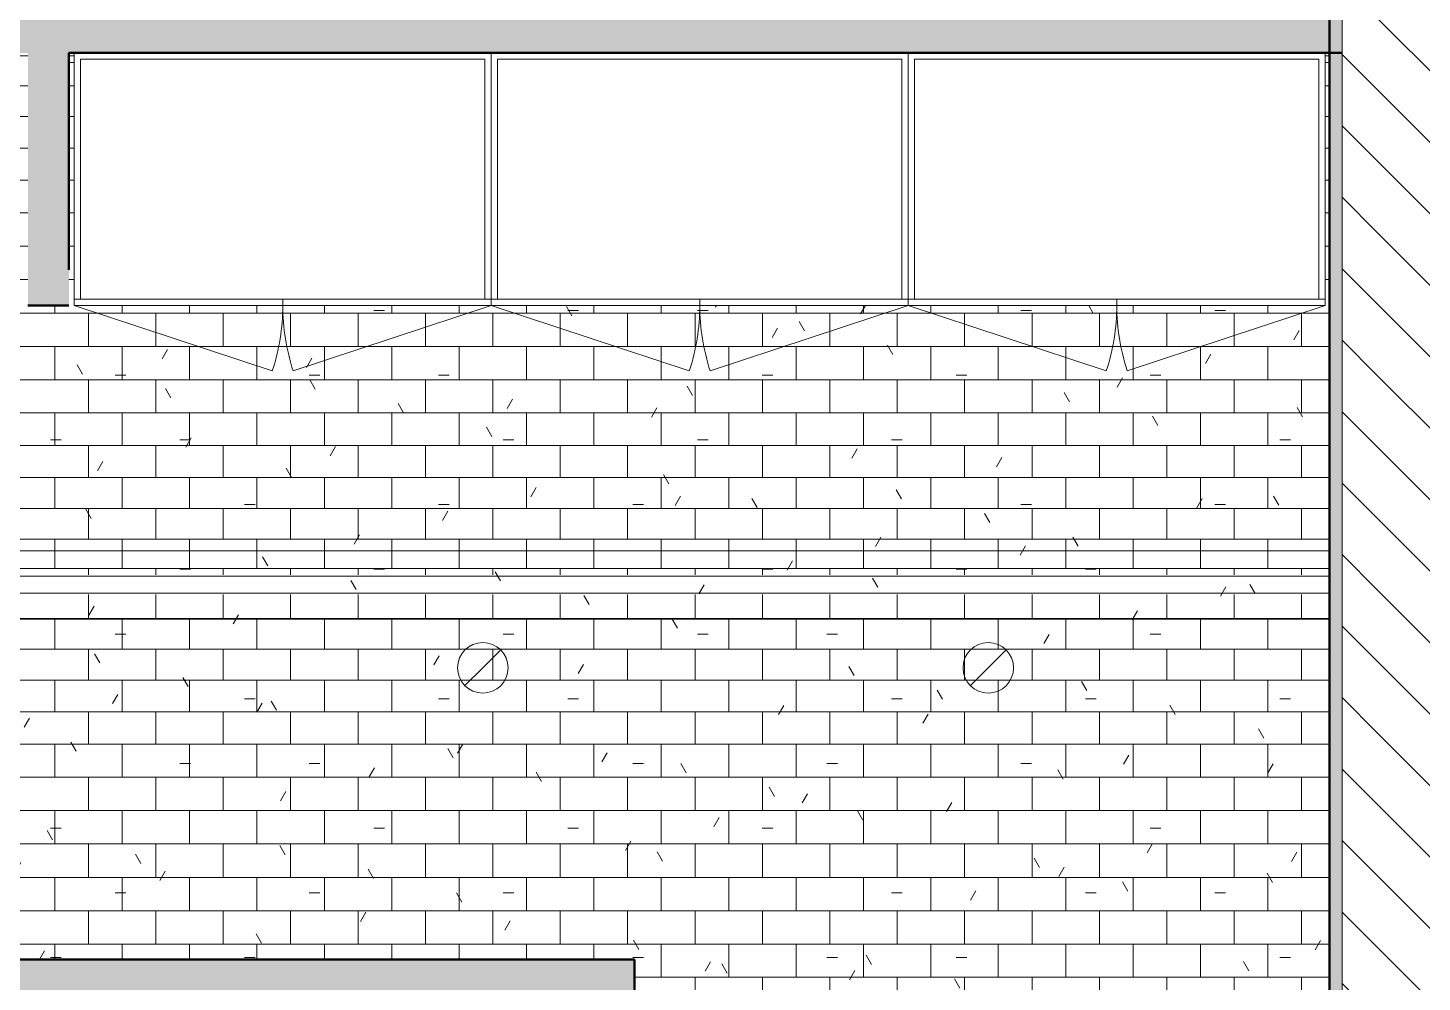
# Model space of a CAD drawing. Header units: inches. Extents: x -956 to 966, y -1111 to 895.
# Drawn here: x 650.1 to 815.6, y 534.7 to 648 of the extents above; entities that cross this region are included whole.
import ezdxf

# ---------------------------------------------------------------- set-up
doc = ezdxf.new("R2010")
doc.units = ezdxf.units.IN
doc.header["$MEASUREMENT"] = 0
for name, color, linetype, lineweight in [('A-CLNG', 13, 'Continuous', 13), ('A-CLNG-PATT', 13, 'Continuous', 13), ('A-WALL-PATT', 111, 'Continuous', 13), ('E-LITE-EQPM', 33, 'Continuous', 9), ('I-WALL', 2, 'Continuous', 13), ('Q-CASE', 31, 'Continuous', 9)]:
    doc.layers.add(name, color=color, linetype=linetype, lineweight=lineweight)
pattern_1 = [(135, (0, 0), (-4.24264, -4.24264), [])]

# ---------------------------------------------------------------- blocks, each defined once
blk = doc.blocks.new('Generic Model Wood Closet - 2_-6__ x 4_-1 1_2__-3487227-7TH FLOOR TELECOM OVERHEAD ROUTING PLAN')
at = {"layer": 'Q-CASE', "color": 9}
for p, q in [((-24.75, 15), (-1.25, 22.76)), ((24.75, 15), (1.25, 22.76)), ((24.75, 15), (-24.75, 15)), ((-24.75, 15), (-24.75, -15)), ((24.75, -15), (24.75, 15)), ((24, 14.25), (-24, 14.25)), ((-24, 14.25), (-24, -14.25)), ((24, -14.25), (24, 14.25)), ((-24, -14.25), (24, -14.25)), ((-24.75, -15), (24.75, -15))]:
    blk.add_line(p, q, dxfattribs=at)
at = {"layer": 'Q-CASE', "color": 53, "lineweight": 20}
for p, q in [((-24.75, 15), (0, 15)), ((-24.75, 14.25), (-24.75, 15)), ((0, 15), (24.75, 15)), ((0, 14.25), (0, 15)), ((0, 15), (0, 14.25)), ((24.75, 15), (24.75, 14.25)), ((0, 14.25), (-24.75, 14.25)), ((-24.75, -15), (-24.75, 14.25)), ((-24.75, 14.25), (-24, 14.25)), ((-24, 14.25), (-24, -14.25)), ((24.75, 14.25), (0, 14.25)), ((24, -14.25), (24, 14.25)), ((24, 14.25), (24.75, 14.25)), ((24.75, 14.25), (24.75, -15)), ((-24, -14.25), (24, -14.25))]:
    blk.add_line(p, q, dxfattribs=at)
at = {"layer": 'Q-CASE', "color": 9}
for centre, start, end in [((-24.75, 15), 360, 18.2748), ((24.75, 15), 161.7252, 180)]:
    blk.add_arc(centre, 24.75, start, end, dxfattribs=at)
blk = doc.blocks.new('FP_1_85-7TH FLOOR TELECOM OVERHEAD ROUTING PLAN')
at = {"layer": 'A-CLNG-PATT', "color": 50}
for p, q in [((657.34, 577.88), (657.34, 580.73)), ((665.34, 577.88), (665.34, 580.73)), ((673.34, 577.88), (673.34, 580.73)), ((681.34, 577.88), (681.34, 580.73)), ((689.34, 577.88), (689.34, 580.73)), ((697.34, 577.88), (697.34, 580.73)), ((705.34, 577.88), (705.34, 580.73)), ((713.34, 577.88), (713.34, 580.73)), ((721.34, 577.88), (721.34, 580.73)), ((729.34, 577.88), (729.34, 580.73)), ((737.34, 577.88), (737.34, 580.73)), ((745.34, 577.88), (745.34, 580.73)), ((753.34, 577.88), (753.34, 580.73)), ((761.34, 577.88), (761.34, 580.73)), ((769.34, 577.88), (769.34, 580.73)), ((777.34, 577.88), (777.34, 580.73)), ((785.34, 577.88), (785.34, 580.73)), ((793.34, 577.88), (793.34, 580.73)), ((801.34, 577.88), (801.34, 580.73)), ((804.65, 577.77), (641.21, 577.77)), ((653.34, 574.91), (653.34, 577.77)), ((657.34, 577.77), (657.34, 577.88)), ((661.34, 574.21), (661.34, 577.77)), ((665.34, 577.77), (665.34, 577.88)), ((669.34, 574.21), (669.34, 577.77)), ((673.34, 577.77), (673.34, 577.88)), ((677.34, 574.21), (677.34, 577.77)), ((681.34, 577.77), (681.34, 577.88)), ((685.34, 574.21), (685.34, 577.77)), ((689.34, 577.77), (689.34, 577.88)), ((693.34, 574.21), (693.34, 577.77)), ((697.34, 577.77), (697.34, 577.88)), ((701.34, 574.61), (701.34, 577.77)), ((705.34, 577.77), (705.34, 577.88)), ((709.34, 574.61), (709.34, 577.77)), ((713.34, 577.77), (713.34, 577.88)), ((717.34, 574.21), (717.34, 577.77)), ((721.34, 577.77), (721.34, 577.88)), ((725.34, 574.21), (725.34, 577.77)), ((729.34, 577.77), (729.34, 577.88)), ((733.34, 574.21), (733.34, 577.77)), ((737.34, 577.77), (737.34, 577.88)), ((741.34, 574.21), (741.34, 577.77)), ((745.34, 577.77), (745.34, 577.88)), ((749.34, 574.24), (749.34, 577.77)), ((753.34, 577.77), (753.34, 577.88)), ((757.34, 574.21), (757.34, 577.77)), ((761.34, 577.77), (761.34, 577.88)), ((765.34, 574.74), (765.34, 577.77)), ((769.34, 577.77), (769.34, 577.88)), ((773.34, 574.21), (773.34, 577.77)), ((777.34, 577.77), (777.34, 577.88)), ((781.34, 574.21), (781.34, 577.77)), ((785.34, 577.77), (785.34, 577.88)), ((789.34, 574.21), (789.34, 577.77)), ((793.34, 577.77), (793.34, 577.88)), ((797.34, 574.21), (797.34, 577.77)), ((801.34, 577.77), (801.34, 577.88)), ((653.34, 574.21), (653.34, 574.86)), ((701.34, 574.21), (701.34, 574.6)), ((709.34, 574.21), (709.34, 574.58)), ((702.13, 574.21), (646.17, 574.21)), ((657.34, 570.53), (657.34, 574.21)), ((665.34, 570.53), (665.34, 574.21)), ((673.34, 570.53), (673.34, 574.21)), ((681.34, 570.53), (681.34, 574.21)), ((689.34, 570.53), (689.34, 574.21)), ((697.34, 570.56), (697.34, 574.21)), ((762.13, 574.21), (706.17, 574.21)), ((713.34, 570.53), (713.34, 574.21)), ((721.34, 570.53), (721.34, 574.21)), ((729.34, 570.53), (729.34, 574.21)), ((737.34, 570.53), (737.34, 574.21)), ((745.34, 570.53), (745.34, 574.21)), ((753.34, 570.53), (753.34, 574.2)), ((761.34, 574.14), (761.34, 574.21)), ((761.34, 573.51), (761.34, 574.12)), ((761.34, 572.99), (761.34, 573.51)), ((804.65, 574.21), (766.17, 574.21)), ((769.34, 570.53), (769.34, 574.21)), ((777.34, 570.53), (777.34, 574.21)), ((785.34, 570.53), (785.34, 574.21)), ((793.34, 570.53), (793.34, 574.21)), ((801.34, 570.53), (801.34, 574.21)), ((761.34, 570.53), (761.34, 571.02)), ((701.54, 570.53), (646.76, 570.53)), ((653.34, 569.41), (653.34, 570.51)), ((653.34, 566.77), (653.34, 569.37)), ((661.34, 569.33), (661.34, 570.51)), ((661.34, 566.77), (661.34, 569.33)), ((669.34, 569.33), (669.34, 570.51)), ((677.34, 566.77), (677.34, 570.51)), ((685.34, 566.77), (685.34, 570.51)), ((693.34, 566.77), (693.34, 570.51)), ((701.34, 569.9), (701.34, 570.51)), ((701.34, 569.42), (701.34, 569.89)), ((701.34, 569.12), (701.34, 569.41)), ((761.54, 570.53), (706.76, 570.53)), ((709.34, 569.92), (709.34, 570.51)), ((709.34, 569.44), (709.34, 569.89)), ((709.34, 569.13), (709.34, 569.41)), ((717.34, 566.77), (717.34, 570.51)), ((725.34, 566.77), (725.34, 570.51)), ((733.34, 566.77), (733.34, 570.51)), ((741.34, 569.33), (741.34, 570.51)), ((749.34, 569.34), (749.34, 570.51)), ((749.34, 566.77), (749.34, 569.33)), ((757.34, 569.89), (757.34, 570.51)), ((757.34, 569.41), (757.34, 569.85)), ((757.34, 566.77), (757.34, 569.38)), ((804.65, 570.53), (766.76, 570.53)), ((773.34, 566.77), (773.34, 570.53)), ((781.34, 566.77), (781.34, 570.53)), ((789.34, 566.77), (789.34, 570.53)), ((797.34, 566.77), (797.34, 570.53)), ((669.34, 566.77), (669.34, 569.29)), ((701.34, 566.77), (701.34, 569.11)), ((709.34, 566.8), (709.34, 569.11)), ((741.34, 566.77), (741.34, 569.3)), ((765.34, 566.77), (765.34, 569.28)), ((804.65, 566.77), (618.05, 566.77)), ((657.34, 562.93), (657.34, 566.77)), ((665.34, 562.93), (665.34, 566.77)), ((673.34, 562.93), (673.34, 566.77)), ((681.34, 562.93), (681.34, 566.77)), ((689.34, 562.93), (689.34, 566.77)), ((697.34, 562.93), (697.34, 566.77)), ((705.34, 562.93), (705.34, 566.77)), ((713.34, 562.93), (713.34, 566.77)), ((721.34, 562.93), (721.34, 566.77)), ((729.34, 562.93), (729.34, 566.77)), ((737.34, 562.93), (737.34, 566.77)), ((745.34, 562.93), (745.34, 566.77)), ((753.34, 562.93), (753.34, 566.77)), ((761.34, 562.93), (761.34, 566.77)), ((769.34, 562.93), (769.34, 566.77)), ((777.34, 562.93), (777.34, 566.77)), ((785.34, 562.93), (785.34, 566.77)), ((793.34, 562.93), (793.34, 566.77)), ((801.34, 562.93), (801.34, 566.77)), ((804.65, 562.93), (618.05, 562.93)), ((653.34, 559.03), (653.34, 562.93)), ((661.34, 559.03), (661.34, 562.93)), ((669.34, 559.03), (669.34, 562.93)), ((677.34, 559.03), (677.34, 562.93)), ((685.34, 559.03), (685.34, 562.93)), ((693.34, 559.03), (693.34, 562.93)), ((701.34, 559.03), (701.34, 562.93)), ((709.34, 559.03), (709.34, 562.93)), ((717.34, 559.03), (717.34, 562.93)), ((725.34, 559.03), (725.34, 562.93)), ((733.34, 559.03), (733.34, 562.93)), ((741.34, 559.03), (741.34, 562.93)), ((749.34, 559.03), (749.34, 562.93)), ((757.34, 559.03), (757.34, 562.93)), ((765.34, 559.03), (765.34, 562.93)), ((773.34, 559.03), (773.34, 562.93)), ((781.34, 559.03), (781.34, 562.93)), ((789.34, 559.03), (789.34, 562.93)), ((797.34, 559.03), (797.34, 562.93)), ((804.65, 559.03), (618.05, 559.03)), ((657.34, 555.08), (657.34, 559.03)), ((665.34, 555.08), (665.34, 559.03)), ((673.34, 555.08), (673.34, 559.03)), ((681.34, 555.08), (681.34, 559.03)), ((689.34, 555.08), (689.34, 559.03)), ((697.34, 555.08), (697.34, 559.03)), ((705.34, 555.08), (705.34, 559.03)), ((713.34, 555.08), (713.34, 559.03)), ((721.34, 555.08), (721.34, 559.03)), ((729.34, 555.08), (729.34, 559.03)), ((737.34, 555.08), (737.34, 559.03)), ((745.34, 555.08), (745.34, 559.03)), ((753.34, 555.08), (753.34, 559.03)), ((761.34, 555.08), (761.34, 559.03)), ((769.34, 555.08), (769.34, 559.03)), ((777.34, 555.08), (777.34, 559.03)), ((785.34, 555.08), (785.34, 559.03)), ((793.34, 555.08), (793.34, 559.03)), ((801.34, 555.08), (801.34, 559.03)), ((804.65, 555.08), (618.05, 555.08)), ((653.34, 551.11), (653.34, 555.08)), ((661.34, 551.11), (661.34, 555.08)), ((669.34, 551.11), (669.34, 555.08)), ((677.34, 551.11), (677.34, 555.08)), ((685.34, 551.11), (685.34, 555.08)), ((693.34, 551.11), (693.34, 555.08)), ((701.34, 551.11), (701.34, 555.08)), ((709.34, 551.11), (709.34, 555.08)), ((717.34, 551.11), (717.34, 555.08)), ((725.34, 551.11), (725.34, 555.08)), ((733.34, 551.11), (733.34, 555.08)), ((741.34, 551.11), (741.34, 555.08)), ((749.34, 551.11), (749.34, 555.08)), ((757.34, 551.11), (757.34, 555.08)), ((765.34, 551.11), (765.34, 555.08)), ((773.34, 551.11), (773.34, 555.08)), ((781.34, 551.11), (781.34, 555.08)), ((789.34, 551.11), (789.34, 555.08)), ((797.34, 551.11), (797.34, 555.08)), ((804.65, 551.11), (618.05, 551.11)), ((657.34, 547.13), (657.34, 551.11)), ((665.34, 547.13), (665.34, 551.11)), ((673.34, 547.13), (673.34, 551.11)), ((681.34, 547.13), (681.34, 551.11)), ((689.34, 547.13), (689.34, 551.11)), ((697.34, 547.13), (697.34, 551.11)), ((705.34, 547.13), (705.34, 551.11)), ((713.34, 547.13), (713.34, 551.11)), ((721.34, 547.13), (721.34, 551.11)), ((729.34, 547.13), (729.34, 551.11)), ((737.34, 547.13), (737.34, 551.11)), ((745.34, 547.13), (745.34, 551.11)), ((753.34, 547.13), (753.34, 551.11)), ((761.34, 547.13), (761.34, 551.11)), ((769.34, 547.13), (769.34, 551.11)), ((777.34, 547.13), (777.34, 551.11)), ((785.34, 547.13), (785.34, 551.11)), ((793.34, 547.13), (793.34, 551.11)), ((801.34, 547.13), (801.34, 551.11)), ((804.65, 547.13), (618.05, 547.13)), ((653.34, 543.16), (653.34, 547.13)), ((661.34, 543.16), (661.34, 547.13)), ((669.34, 543.16), (669.34, 547.13)), ((677.34, 543.16), (677.34, 547.13)), ((685.34, 543.16), (685.34, 547.13)), ((693.34, 543.16), (693.34, 547.13)), ((701.34, 543.16), (701.34, 547.13)), ((709.34, 543.16), (709.34, 547.13)), ((717.34, 543.16), (717.34, 547.13)), ((725.34, 543.16), (725.34, 547.13)), ((733.34, 543.16), (733.34, 547.13)), ((741.34, 543.16), (741.34, 547.13)), ((749.34, 543.16), (749.34, 547.13)), ((757.34, 543.16), (757.34, 547.13)), ((765.34, 543.16), (765.34, 547.13)), ((773.34, 543.16), (773.34, 547.13)), ((781.34, 543.16), (781.34, 547.13)), ((789.34, 543.16), (789.34, 547.13)), ((797.34, 543.16), (797.34, 547.13)), ((804.65, 543.16), (618.05, 543.16)), ((657.34, 539.21), (657.34, 543.16)), ((665.34, 539.21), (665.34, 543.16)), ((673.34, 539.21), (673.34, 543.16)), ((681.34, 539.21), (681.34, 543.16)), ((689.34, 539.21), (689.34, 543.16)), ((697.34, 539.21), (697.34, 543.16)), ((705.34, 539.21), (705.34, 543.16)), ((713.34, 539.21), (713.34, 543.16)), ((721.34, 539.21), (721.34, 543.16)), ((729.34, 539.21), (729.34, 543.16)), ((737.34, 539.21), (737.34, 543.16)), ((745.34, 539.21), (745.34, 543.16)), ((753.34, 539.21), (753.34, 543.16)), ((761.34, 539.21), (761.34, 543.16)), ((769.34, 539.21), (769.34, 543.16)), ((777.34, 539.21), (777.34, 543.16)), ((785.34, 539.21), (785.34, 543.16)), ((793.34, 539.21), (793.34, 543.16)), ((801.34, 539.21), (801.34, 543.16)), ((804.65, 539.21), (618.05, 539.21)), ((653.34, 537.38), (653.34, 539.21)), ((661.34, 537.38), (661.34, 539.21)), ((669.34, 537.38), (669.34, 539.21)), ((677.34, 537.38), (677.34, 539.21)), ((685.34, 537.38), (685.34, 539.21)), ((693.34, 537.38), (693.34, 539.21)), ((701.34, 537.38), (701.34, 539.21)), ((709.34, 537.38), (709.34, 539.21)), ((717.34, 537.38), (717.34, 539.21)), ((725.34, 535.3), (725.34, 539.21)), ((733.34, 535.3), (733.34, 539.21)), ((741.34, 535.3), (741.34, 539.21)), ((749.34, 535.3), (749.34, 539.21)), ((757.34, 535.3), (757.34, 539.21)), ((765.34, 535.3), (765.34, 539.21)), ((773.34, 535.3), (773.34, 539.21)), ((781.34, 535.3), (781.34, 539.21)), ((789.34, 535.3), (789.34, 539.21)), ((797.34, 535.31), (797.34, 539.21)), ((804.65, 535.3), (722.15, 535.3)), ((729.34, 531.45), (729.34, 535.3)), ((737.34, 531.45), (737.34, 535.3)), ((745.34, 531.45), (745.34, 535.3)), ((753.34, 531.45), (753.34, 535.3)), ((761.34, 531.45), (761.34, 535.3)), ((769.34, 531.45), (769.34, 535.3)), ((777.34, 531.45), (777.34, 535.3)), ((785.34, 531.45), (785.34, 535.3)), ((793.34, 531.45), (793.34, 535.3)), ((801.34, 531.45), (801.34, 535.3))]:
    blk.add_line(p, q, dxfattribs=at)
at = {"layer": 'A-CLNG-PATT', "color": 253}
for p, q in [((765.34, 574.21), (765.34, 574.74)), ((706.17, 574.21), (702.13, 574.21)), ((705.34, 570.53), (705.34, 574.21)), ((761.34, 571.02), (761.34, 572.99)), ((766.17, 574.21), (762.13, 574.21)), ((706.76, 570.53), (701.54, 570.53)), ((766.76, 570.53), (761.54, 570.53)), ((765.34, 569.33), (765.34, 570.53))]:
    blk.add_line(p, q, dxfattribs=at)
blk = doc.blocks.new('FP_1_86-7TH FLOOR TELECOM OVERHEAD ROUTING PLAN')
at = {"layer": 'A-CLNG-PATT', "color": 50}
for p, q in [((650.15, 644.65), (618.05, 644.65)), ((655.65, 644.65), (655.02, 644.65)), ((804.65, 644.65), (804.15, 644.65)), ((650.15, 641.12), (618.05, 641.12)), ((655.65, 641.12), (655.02, 641.12)), ((804.65, 641.12), (804.15, 641.12)), ((650.15, 637.47), (618.05, 637.47)), ((655.65, 637.47), (655.02, 637.47)), ((804.65, 637.47), (804.15, 637.47)), ((650.15, 633.72), (618.05, 633.72)), ((655.65, 633.72), (655.02, 633.72)), ((804.65, 633.72), (804.15, 633.72)), ((650.15, 629.9), (618.05, 629.9)), ((655.65, 629.9), (655.02, 629.9)), ((804.65, 629.9), (804.15, 629.9)), ((650.15, 626.01), (618.05, 626.01)), ((655.65, 626.01), (655.02, 626.01)), ((804.65, 626.01), (804.15, 626.01)), ((650.15, 622.08), (618.05, 622.08)), ((655.65, 622.08), (655.02, 622.08)), ((804.65, 622.08), (804.15, 622.08)), ((650.15, 618.11), (618.05, 618.11)), ((655.65, 618.11), (655.02, 618.11)), ((804.65, 618.11), (804.15, 618.11)), ((804.65, 614.13), (618.05, 614.13)), ((653.34, 614.13), (653.34, 615.01)), ((657.34, 610.16), (657.34, 614.13)), ((661.34, 614.13), (661.34, 615.01)), ((665.34, 610.16), (665.34, 614.13)), ((669.34, 614.13), (669.34, 615.01)), ((673.34, 610.16), (673.34, 614.13)), ((677.34, 614.13), (677.34, 615.01)), ((681.34, 610.16), (681.34, 614.13)), ((685.34, 614.13), (685.34, 615.01)), ((689.34, 610.16), (689.34, 614.13)), ((693.34, 614.13), (693.34, 615.01)), ((697.34, 610.16), (697.34, 614.13)), ((701.34, 614.13), (701.34, 615.01)), ((705.34, 610.16), (705.34, 614.13)), ((709.34, 614.13), (709.34, 615.01)), ((713.34, 610.16), (713.34, 614.13)), ((717.34, 614.13), (717.34, 615.01)), ((721.34, 610.16), (721.34, 614.13)), ((725.34, 614.13), (725.34, 615.01)), ((729.34, 610.16), (729.34, 614.13)), ((733.34, 614.13), (733.34, 615.01)), ((737.34, 610.16), (737.34, 614.13)), ((741.34, 614.13), (741.34, 615.01)), ((745.34, 610.16), (745.34, 614.13)), ((749.34, 614.13), (749.34, 615.01)), ((753.34, 610.16), (753.34, 614.13)), ((757.34, 614.13), (757.34, 615.01)), ((761.34, 610.16), (761.34, 614.13)), ((765.34, 614.13), (765.34, 615.01)), ((769.34, 610.16), (769.34, 614.13)), ((773.34, 614.13), (773.34, 615.01)), ((777.34, 610.16), (777.34, 614.13)), ((781.34, 614.13), (781.34, 615.01)), ((785.34, 610.16), (785.34, 614.13)), ((789.34, 614.13), (789.34, 615.01)), ((793.34, 610.16), (793.34, 614.13)), ((797.34, 614.13), (797.34, 615.01)), ((801.34, 610.16), (801.34, 614.13)), ((804.65, 610.16), (618.05, 610.16)), ((653.34, 606.2), (653.34, 610.16)), ((661.34, 606.2), (661.34, 610.16)), ((669.34, 606.2), (669.34, 610.16)), ((677.34, 606.2), (677.34, 610.16)), ((685.34, 606.2), (685.34, 610.16)), ((693.34, 606.2), (693.34, 610.16)), ((701.34, 606.2), (701.34, 610.16)), ((709.34, 606.2), (709.34, 610.16)), ((717.34, 606.2), (717.34, 610.16)), ((725.34, 606.2), (725.34, 610.16)), ((733.34, 606.2), (733.34, 610.16)), ((741.34, 606.2), (741.34, 610.16)), ((749.34, 606.2), (749.34, 610.16)), ((757.34, 606.2), (757.34, 610.16)), ((765.34, 606.2), (765.34, 610.16)), ((773.34, 606.2), (773.34, 610.16)), ((781.34, 606.2), (781.34, 610.16)), ((789.34, 606.2), (789.34, 610.16)), ((797.34, 606.2), (797.34, 610.16)), ((804.65, 606.2), (618.05, 606.2)), ((657.34, 602.28), (657.34, 606.2)), ((665.34, 602.28), (665.34, 606.2)), ((673.34, 602.28), (673.34, 606.2)), ((681.34, 602.28), (681.34, 606.2)), ((689.34, 602.28), (689.34, 606.2)), ((697.34, 602.28), (697.34, 606.2)), ((705.34, 602.28), (705.34, 606.2)), ((713.34, 602.28), (713.34, 606.2)), ((721.34, 602.28), (721.34, 606.2)), ((729.34, 602.28), (729.34, 606.2)), ((737.34, 602.28), (737.34, 606.2)), ((745.34, 602.28), (745.34, 606.2)), ((753.34, 602.28), (753.34, 606.2)), ((761.34, 602.28), (761.34, 606.2)), ((769.34, 602.28), (769.34, 606.2)), ((777.34, 602.28), (777.34, 606.2)), ((785.34, 602.28), (785.34, 606.2)), ((793.34, 602.28), (793.34, 606.2)), ((801.34, 602.28), (801.34, 606.2)), ((745.15, 602.28), (618.05, 602.28)), ((653.34, 598.41), (653.34, 602.28)), ((661.34, 598.41), (661.34, 602.28)), ((669.34, 598.41), (669.34, 602.28)), ((677.34, 598.41), (677.34, 602.28)), ((685.34, 598.41), (685.34, 602.28)), ((693.34, 598.41), (693.34, 602.28)), ((701.34, 598.41), (701.34, 602.28)), ((709.34, 598.41), (709.34, 602.28)), ((717.34, 598.41), (717.34, 602.28)), ((725.34, 598.41), (725.34, 602.28)), ((733.34, 598.41), (733.34, 602.28)), ((741.34, 598.41), (741.34, 602.28)), ((804.65, 602.28), (745.16, 602.28)), ((749.34, 598.41), (749.34, 602.28)), ((757.34, 598.41), (757.34, 602.28)), ((765.34, 598.41), (765.34, 602.28)), ((773.34, 598.41), (773.34, 602.28)), ((781.34, 598.41), (781.34, 602.28)), ((789.34, 598.41), (789.34, 602.28)), ((797.34, 598.41), (797.34, 602.28)), ((804.65, 598.41), (618.05, 598.41)), ((657.34, 594.62), (657.34, 598.41)), ((665.34, 594.62), (665.34, 598.4)), ((673.34, 594.62), (673.34, 598.41)), ((681.34, 594.62), (681.34, 598.41)), ((689.34, 594.62), (689.34, 598.41)), ((697.34, 594.62), (697.34, 598.41)), ((705.34, 594.62), (705.34, 598.41)), ((713.34, 594.62), (713.34, 598.41)), ((721.34, 594.62), (721.34, 598.41)), ((729.34, 594.62), (729.34, 598.41)), ((737.34, 594.62), (737.34, 598.41)), ((745.34, 594.62), (745.34, 598.41)), ((753.34, 594.62), (753.34, 598.41)), ((761.34, 594.62), (761.34, 598.41)), ((769.34, 594.62), (769.34, 598.41)), ((777.34, 594.62), (777.34, 598.38)), ((785.34, 594.62), (785.34, 598.41)), ((793.34, 594.62), (793.34, 598.41)), ((801.34, 594.62), (801.34, 598.41)), ((804.65, 594.62), (618.05, 594.62)), ((653.34, 590.91), (653.34, 594.62)), ((661.34, 590.91), (661.34, 594.62)), ((669.34, 590.91), (669.34, 594.62)), ((677.34, 590.91), (677.34, 594.62)), ((685.34, 590.91), (685.34, 594.62)), ((693.34, 590.91), (693.34, 594.62)), ((701.34, 590.91), (701.34, 594.62)), ((709.34, 590.91), (709.34, 594.62)), ((717.34, 590.91), (717.34, 594.62)), ((725.34, 590.91), (725.34, 594.62)), ((733.34, 590.91), (733.34, 594.58)), ((741.34, 590.91), (741.34, 594.62)), ((749.34, 590.91), (749.34, 594.62)), ((757.34, 590.91), (757.34, 594.62)), ((765.34, 590.91), (765.34, 594.62)), ((773.34, 590.91), (773.34, 594.62)), ((781.34, 590.91), (781.34, 594.62)), ((789.34, 590.91), (789.34, 594.62)), ((797.34, 590.91), (797.34, 594.62)), ((804.65, 590.91), (618.05, 590.91)), ((657.34, 587.3), (657.34, 590.91)), ((665.34, 587.3), (665.34, 590.91)), ((673.34, 587.3), (673.34, 590.91)), ((681.34, 587.3), (681.34, 590.91)), ((689.34, 587.3), (689.34, 590.91)), ((697.34, 587.3), (697.34, 590.91)), ((705.34, 587.3), (705.34, 590.91)), ((713.34, 587.3), (713.34, 590.91)), ((721.34, 587.3), (721.34, 590.91)), ((729.34, 587.3), (729.34, 590.91)), ((737.34, 587.3), (737.34, 590.91)), ((745.34, 587.3), (745.34, 590.91)), ((753.34, 587.3), (753.34, 590.91)), ((761.34, 587.3), (761.34, 590.91)), ((769.34, 587.3), (769.34, 590.91)), ((777.34, 587.3), (777.34, 590.91)), ((785.34, 587.3), (785.34, 590.91)), ((793.34, 587.3), (793.34, 590.91)), ((801.34, 587.3), (801.34, 590.91)), ((804.65, 587.3), (618.05, 587.3)), ((653.34, 585.88), (653.34, 587.3)), ((653.34, 583.81), (653.34, 585.88)), ((661.34, 585.88), (661.34, 587.3)), ((661.34, 583.81), (661.34, 585.88)), ((669.34, 585.88), (669.34, 587.3)), ((669.34, 583.81), (669.34, 585.88)), ((677.34, 585.88), (677.34, 587.3)), ((677.34, 583.81), (677.34, 585.88)), ((685.34, 585.88), (685.34, 587.3)), ((685.34, 583.81), (685.34, 585.88)), ((693.34, 585.88), (693.34, 587.3)), ((693.34, 583.81), (693.34, 585.88)), ((701.34, 585.88), (701.34, 587.3)), ((701.34, 583.81), (701.34, 585.88)), ((709.34, 585.88), (709.34, 587.3)), ((709.34, 583.81), (709.34, 585.88)), ((717.34, 585.88), (717.34, 587.3)), ((717.34, 583.81), (717.34, 585.88)), ((725.34, 585.88), (725.34, 587.3)), ((725.34, 583.81), (725.34, 585.88)), ((733.34, 585.88), (733.34, 587.3)), ((733.34, 583.81), (733.34, 585.88)), ((741.34, 585.88), (741.34, 587.3)), ((741.34, 583.81), (741.34, 585.88)), ((749.34, 585.88), (749.34, 587.3)), ((749.34, 583.81), (749.34, 585.88)), ((757.34, 585.88), (757.34, 587.3)), ((757.34, 583.81), (757.34, 585.88)), ((765.34, 585.88), (765.34, 587.3)), ((765.34, 583.81), (765.34, 585.88)), ((773.34, 585.88), (773.34, 587.3)), ((773.34, 583.81), (773.34, 585.88)), ((781.34, 585.88), (781.34, 587.3)), ((781.34, 583.81), (781.34, 585.88)), ((789.34, 585.88), (789.34, 587.3)), ((789.34, 583.81), (789.34, 585.88)), ((797.34, 585.88), (797.34, 587.3)), ((797.34, 583.81), (797.34, 585.88)), ((804.65, 583.81), (618.05, 583.81)), ((657.34, 583.03), (657.34, 583.81)), ((665.34, 583.03), (665.34, 583.81)), ((673.34, 583.03), (673.34, 583.81)), ((681.34, 583.03), (681.34, 583.81)), ((689.34, 583.03), (689.34, 583.81)), ((697.34, 583.03), (697.34, 583.81)), ((705.34, 583.03), (705.34, 583.81)), ((713.34, 583.03), (713.34, 583.81)), ((721.34, 583.03), (721.34, 583.81)), ((729.34, 583.03), (729.34, 583.81)), ((737.34, 583.03), (737.34, 583.81)), ((745.34, 583.03), (745.34, 583.81)), ((753.34, 583.03), (753.34, 583.81)), ((761.34, 583.03), (761.34, 583.81)), ((769.34, 583.03), (769.34, 583.81)), ((777.34, 583.03), (777.34, 583.81)), ((785.34, 583.03), (785.34, 583.81)), ((793.34, 583.03), (793.34, 583.81)), ((801.34, 583.03), (801.34, 583.81))]:
    blk.add_line(p, q, dxfattribs=at)
blk = doc.blocks.new('7th Floor Vault6 - 7th Floor Vault-3168857-7TH FLOOR TELECOM OVERHEAD ROUTING PLAN')
at = {"layer": 'A-CLNG', "color": 10, "lineweight": 9}
for p, q in [((655.02, 643.88), (655.65, 643.88)), ((655.02, 643.88), (655.65, 643.88)), ((804.15, 643.88), (804.51, 643.88)), ((804.15, 643.88), (804.51, 643.88)), ((804.56, 643.88), (804.65, 643.88)), ((804.56, 643.88), (804.65, 643.88)), ((618.05, 585.88), (804.65, 585.88)), ((618.05, 585.88), (804.65, 585.88)), ((618.05, 582.88), (804.65, 582.88)), ((618.05, 580.88), (804.65, 580.88)), ((618.05, 577.88), (804.65, 577.88)), ((618.05, 577.88), (804.65, 577.88))]:
    blk.add_line(p, q, dxfattribs=at)
blk.add_blockref('FP_1_86-7TH FLOOR TELECOM OVERHEAD ROUTING PLAN', (0, 0), dxfattribs=at)
at = {"layer": 'A-CLNG', "color": 9, "lineweight": 9}
blk.add_blockref('FP_1_85-7TH FLOOR TELECOM OVERHEAD ROUTING PLAN', (0, 0), dxfattribs=at)
blk = doc.blocks.new('Downlight - Recessed Can - 6_ Incandescent - 277V-3276897-7TH FLOOR TELECOM OVERHEAD ROUTING PLAN')
at = {"layer": 'E-LITE-EQPM', "color": 9}
for q in [(2.12, 2.12), (-2.12, -2.12)]:
    blk.add_line((0, 0), q, dxfattribs=at)
for start, end in [(360, 180), (180, 360)]:
    blk.add_arc((0, 0), 3, start, end, dxfattribs=at)

msp = doc.modelspace()

# ---------------------------------------------------------------- hatches: boundary and pattern name
at = {"layer": 'A-CLNG-PATT'}
h = msp.add_hatch(dxfattribs=at)
h.set_pattern_fill('FP1_12', color=253, style=0, pattern_type=2)
h.set_pattern_definition([(0, (0, 0), (30.72, 7.68), [1.267, -21.773, 1.267, -21.773, -122.88]), (0, (0, 0), (30.72, 7.68), [-46.08, 1.267, -44.813, 1.267, -21.773, -53.76]), (0, (0, 0), (30.72, 7.68), [-115.2, 1.267, -14.093, 1.267, -37.133]), (120, (11.52, 3.84), (-22.011075, 22.7643), [1.267, -21.773, 1.267, -21.773, -122.88]), (120, (11.52, 3.84), (-22.011075, 22.7643), [-46.08, 1.267, -44.813, 1.267, -21.773, -53.76]), (120, (11.52, 3.84), (-22.011075, 22.7643), [-115.2, 1.267, -14.093, 1.267, -37.133]), (240, (15.36, 19.2), (-8.708925, -30.4443), [1.267, -21.773, 1.267, -21.773, -122.88]), (240, (15.36, 19.2), (-8.708925, -30.4443), [-46.08, 1.267, -44.813, 1.267, -21.773, -53.76]), (240, (15.36, 19.2), (-8.708925, -30.4443), [-115.2, 1.267, -14.093, 1.267, -37.133])])
h.paths.add_polyline_path([(804.65, 525.51), (804.65, 645.01), (804.15, 645.01), (804.15, 615.01), (655.65, 615.01), (655.65, 645.01), (655.02, 645.01), (655.02, 615.01), (650.15, 615.01), (650.15, 645.01), (589.87, 645.01), (589.87, 537.38), (722.15, 537.38), (722.15, 525.51), (804.56, 525.51)], flags=0)
h.paths.add_polyline_path([(712.12, 525.51), (716.77, 525.51), (716.77, 532.01), (624.9, 532.01), (624.9, 525.51), (710.57, 525.51)], flags=0)
h.paths.add_polyline_path([(606.4, 525.51), (606.4, 532.01), (589.87, 532.01), (589.87, 525.51), (596.66, 525.51)], flags=0)
h.paths.add_polyline_path([(609.78, 531.13), (622.65, 531.13), (622.65, 532.01), (608.65, 532.01), (608.65, 531.13)], flags=0)
h.paths.add_polyline_path([(644.15, 569.01), (643.37, 569.11), (642.65, 569.41), (642.03, 569.89), (641.55, 570.51), (641.25, 571.23), (641.15, 572.01), (641.25, 572.79), (641.55, 573.51), (642.03, 574.13), (642.65, 574.61), (643.37, 574.91), (644.15, 575.01), (644.92, 574.91), (645.65, 574.61), (646.27, 574.13), (646.75, 573.51), (647.05, 572.79), (647.15, 572.01), (647.05, 571.23), (646.75, 570.51), (646.27, 569.89), (645.65, 569.41), (644.92, 569.11)], flags=0)
h.paths.add_polyline_path([(704.15, 569.01), (703.37, 569.11), (702.65, 569.41), (702.03, 569.89), (701.55, 570.51), (701.25, 571.23), (701.15, 572.01), (701.25, 572.79), (701.55, 573.51), (702.03, 574.13), (702.65, 574.61), (703.37, 574.91), (704.15, 575.01), (704.92, 574.91), (705.65, 574.61), (706.27, 574.13), (706.75, 573.51), (707.05, 572.79), (707.15, 572.01), (707.05, 571.23), (706.75, 570.51), (706.27, 569.89), (705.65, 569.41), (704.92, 569.11)], flags=0)
h.paths.add_polyline_path([(764.15, 569.01), (763.37, 569.11), (762.65, 569.41), (762.03, 569.89), (761.55, 570.51), (761.25, 571.23), (761.15, 572.01), (761.25, 572.79), (761.55, 573.51), (762.03, 574.13), (762.65, 574.61), (763.37, 574.91), (764.15, 575.01), (764.92, 574.91), (765.65, 574.61), (766.27, 574.13), (766.75, 573.51), (767.05, 572.79), (767.15, 572.01), (767.05, 571.23), (766.75, 570.51), (766.27, 569.89), (765.65, 569.41), (764.92, 569.11)], flags=0)
at = {"layer": 'A-WALL-PATT'}
for points in [[(804.65, 525.51), (806.15, 525.51), (806.15, 797.38), (804.65, 797.38), (804.65, 529.72)], [(650.15, 615.01), (655.02, 615.01), (655.02, 645.01), (650.15, 645.01), (650.15, 628.73)], [(716.77, 532.01), (716.77, 537.38), (615.18, 537.38), (615.18, 532.01), (715.46, 532.01)], [(722.15, 500.57), (722.15, 537.38), (716.77, 537.38), (716.77, 500.57)]]:
    msp.add_hatch(color=253, dxfattribs=at).paths.add_polyline_path(points, flags=0)
at = {"layer": 'A-WALL-PATT', "lineweight": 9}
h = msp.add_hatch(dxfattribs=at)
h.set_pattern_fill('FP1_1', color=9, style=0, pattern_type=2)
h.set_pattern_definition(pattern_1)
h.paths.add_polyline_path([(806.15, 468.96), (810.4, 468.96), (810.4, 797.38), (806.15, 797.38), (806.15, 470.31)], flags=0)
h = msp.add_hatch(dxfattribs=at)
h.set_pattern_fill('FP1_1', color=9, style=0, pattern_type=2)
h.set_pattern_definition(pattern_1)
h.paths.add_polyline_path([(818.15, 468.96), (818.15, 797.38), (810.4, 797.38), (810.4, 468.96)], flags=0)
at = {"layer": 'A-WALL-PATT'}
h = msp.add_hatch(color=253, dxfattribs=at)
h.paths.add_polyline_path([(806.15, 645.01), (806.15, 650.38), (639.25, 650.38), (639.25, 645.01), (804.56, 645.01)], flags=0)
h.paths.add_polyline_path([(596.66, 645.01), (599.25, 645.01), (599.25, 650.38), (589.87, 650.38), (589.87, 645.01)], flags=0)

# ---------------------------------------------------------------- linework, layer by layer
at = {"layer": 'A-CLNG', "color": 50}
for p, q in [((655.65, 645.01), (655.02, 645.01)), ((804.65, 645.01), (804.15, 645.01))]:
    msp.add_line(p, q, dxfattribs=at)
for centre, start, end in [((704.15, 572.01), 0, 180), ((764.15, 572.01), 0, 180), ((704.15, 572.01), 180, 0), ((764.15, 572.01), 180, 0)]:
    msp.add_arc(centre, 3, start, end, dxfattribs=at)
at = {"layer": 'A-CLNG', "color": 253}
for centre, start, end in [((704.15, 572.01), 0, 180), ((764.15, 572.01), 0, 180), ((704.15, 572.01), 180, 0), ((764.15, 572.01), 180, 0)]:
    msp.add_arc(centre, 3, start, end, dxfattribs=at)
at = {"layer": 'I-WALL', "color": 133, "lineweight": 50}
for p, q in [((804.65, 525.51), (804.65, 797.38)), ((806.15, 645.01), (655.02, 645.01)), ((655.02, 645.01), (655.02, 619.26)), ((655.02, 615.01), (650.15, 615.01)), ((615.18, 537.38), (716.77, 537.38)), ((716.77, 537.38), (722.15, 537.38)), ((722.15, 537.38), (722.15, 500.57))]:
    msp.add_line(p, q, dxfattribs=at)
at = {"layer": 'I-WALL', "color": 253}
msp.add_line((806.15, 797.38), (806.15, 525.51), dxfattribs=at)
at = {"layer": 'I-WALL', "color": 9, "lineweight": 9}
msp.add_line((806.15, 525.51), (806.15, 645.01), dxfattribs=at)

# ---------------------------------------------------------------- block references
at = {"layer": 'A-CLNG', "color": 10, "lineweight": 9}
msp.add_blockref('7th Floor Vault6 - 7th Floor Vault-3168857-7TH FLOOR TELECOM OVERHEAD ROUTING PLAN', (0, 0), dxfattribs=at)
at = {"layer": 'E-LITE-EQPM', "color": 9}
for p in [(704.15, 572.01), (764.15, 572.01)]:
    msp.add_blockref('Downlight - Recessed Can - 6_ Incandescent - 277V-3276897-7TH FLOOR TELECOM OVERHEAD ROUTING PLAN', p, dxfattribs=at)
at = {"layer": 'Q-CASE', "color": 9, "rotation": 180}
for p in [(680.4, 630.01), (729.9, 630.01), (779.4, 630.01)]:
    msp.add_blockref('Generic Model Wood Closet - 2_-6__ x 4_-1 1_2__-3487227-7TH FLOOR TELECOM OVERHEAD ROUTING PLAN', p, dxfattribs=at)

doc.saveas('drawing.dxf')
